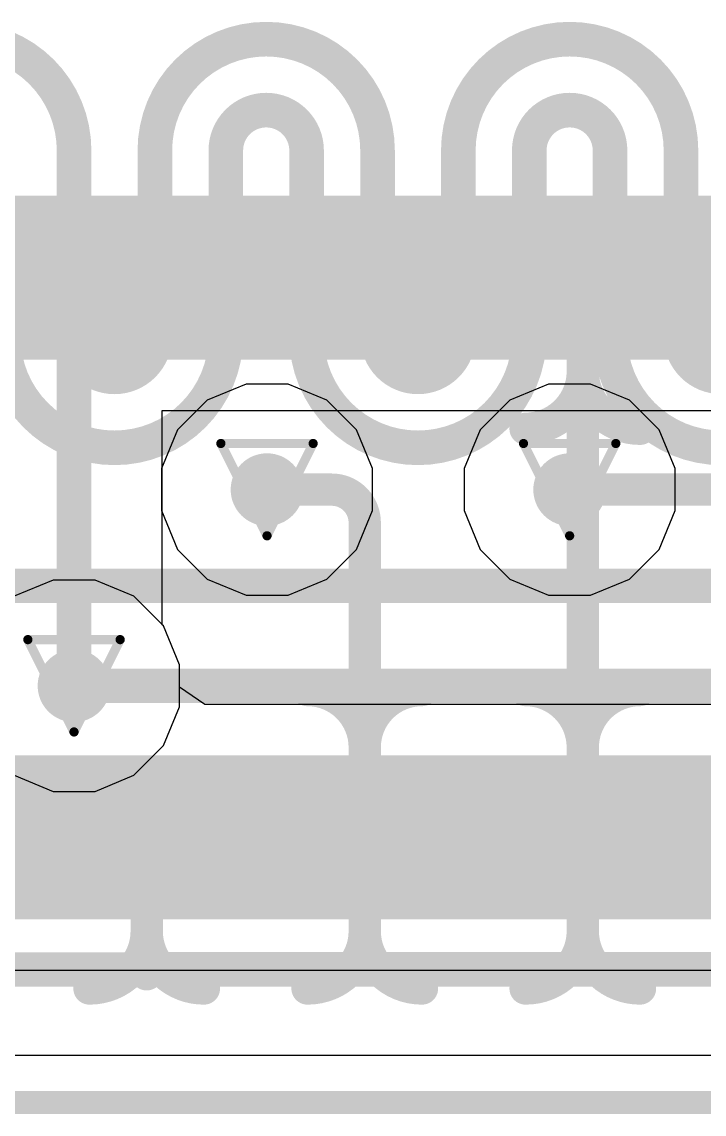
# Model space of a CAD drawing. Header units: inches. Extents: x -5 to 234, y -4 to 104.
# Drawn here: x 61.01 to 64.77, y -3.56 to 2.45 of the extents above; entities that cross this region are included whole.
import ezdxf

# ---------------------------------------------------------------- set-up
doc = ezdxf.new("R2010")
doc.units = ezdxf.units.IN
for name, color, linetype in [('Board Outline', 216, 'Continuous'), ('Bottom Layer', 5, 'Continuous'), ('Drill Drawing', 1, 'Continuous'), ('GND', 16, 'Continuous'), ('POWER', 76, 'Continuous'), ('Top Layer', 1, 'Continuous'), ('Top Solder', 216, 'Continuous'), ('Via Holes', 16, 'Continuous')]:
    doc.layers.add(name, color=color, linetype=linetype)

# ---------------------------------------------------------------- blocks, each defined once
blk = doc.blocks.new('DF40C_100DS_0_4V_51__13')
at = {"layer": 'Top Layer'}
for points in [[(-10.10000012, 0.35000057), (-9.900000519999999, 0.35000057), (-9.900000519999999, -0.35000057), (-10.10000012, -0.35000057)], [(-9.69999838, 0.34999803), (-9.49999878, 0.34999803), (-9.49999878, -0.35000311), (-9.69999838, -0.35000311)], [(-9.30000172, 0.35000057), (-9.100002120000001, 0.35000057), (-9.100002120000001, -0.35000057), (-9.30000172, -0.35000057)], [(-8.90000252, 0.34999803), (-8.70000292, 0.34999803), (-8.70000292, -0.35000311), (-8.90000252, -0.35000311)], [(-8.500000779999999, 0.35000057), (-8.300001179999999, 0.35000057), (-8.300001179999999, -0.35000057), (-8.500000779999999, -0.35000057)], [(-8.100001579999999, 0.35000057), (-7.90000198, 0.35000057), (-7.90000198, -0.35000057), (-8.100001579999999, -0.35000057)], [(-7.69999984, 0.35000057), (-7.50000024, 0.35000057), (-7.50000024, -0.35000057), (-7.69999984, -0.35000057)], [(-7.300000639999999, 0.35000057), (-7.10000104, 0.35000057), (-7.10000104, -0.35000057), (-7.300000639999999, -0.35000057)], [(-6.90000144, 0.35000057), (-6.70000184, 0.35000057), (-6.70000184, -0.35000057), (-6.90000144, -0.35000057)], [(-10.10000012, -2.72999835), (-9.900000519999999, -2.72999835), (-9.900000519999999, -3.42999949), (-10.10000012, -3.42999949)], [(-9.69999838, -2.72999581), (-9.49999878, -2.72999581), (-9.49999878, -3.42999695), (-9.69999838, -3.42999695)], [(-9.30000172, -2.72999835), (-9.100002120000001, -2.72999835), (-9.100002120000001, -3.42999949), (-9.30000172, -3.42999949)], [(-8.90000252, -2.72999581), (-8.70000292, -2.72999581), (-8.70000292, -3.42999695), (-8.90000252, -3.42999695)], [(-8.500000779999999, -2.72999835), (-8.300001179999999, -2.72999835), (-8.300001179999999, -3.42999949), (-8.500000779999999, -3.42999949)], [(-8.09999904, -2.72999835), (-7.89999944, -2.72999835), (-7.89999944, -3.42999949), (-8.09999904, -3.42999949)], [(-7.69999984, -2.72999835), (-7.50000024, -2.72999835), (-7.50000024, -3.42999949), (-7.69999984, -3.42999949)], [(-7.299998099999999, -2.72999835), (-7.099998499999999, -2.72999835), (-7.099998499999999, -3.42999949), (-7.299998099999999, -3.42999949)], [(-6.900003979999999, -2.72999835), (-6.70000438, -2.72999835), (-6.70000438, -3.42999949), (-6.900003979999999, -3.42999949)]]:
    blk.add_hatch(color=1, dxfattribs=at).paths.add_polyline_path(points)
at = {"layer": 'Top Solder'}
for points in [[(-10.60159932, 0.45160057), (-10.19839972, 0.45160057), (-10.19839972, -0.45160057), (-10.60159932, -0.45160057)], [(-10.20160012, 0.45160057), (-9.79840052, 0.45160057), (-9.79840052, -0.45160057), (-10.20160012, -0.45160057)], [(-9.80159838, 0.4515980299999999), (-9.398398779999999, 0.4515980299999999), (-9.398398779999999, -0.45160311), (-9.80159838, -0.45160311)], [(-9.40160172, 0.45160057), (-8.99840212, 0.45160057), (-8.99840212, -0.45160057), (-9.40160172, -0.45160057)], [(-9.001602519999999, 0.4515980299999999), (-8.59840292, 0.4515980299999999), (-8.59840292, -0.45160311), (-9.001602519999999, -0.45160311)], [(-8.60160078, 0.45160057), (-8.19840118, 0.45160057), (-8.19840118, -0.45160057), (-8.60160078, -0.45160057)], [(-8.20160158, 0.45160057), (-7.79840198, 0.45160057), (-7.79840198, -0.45160057), (-8.20160158, -0.45160057)], [(-7.80159984, 0.45160057), (-7.39840024, 0.45160057), (-7.39840024, -0.45160057), (-7.80159984, -0.45160057)], [(-7.401600639999999, 0.45160057), (-6.998401039999999, 0.45160057), (-6.998401039999999, -0.45160057), (-7.401600639999999, -0.45160057)], [(-7.00160144, 0.45160057), (-6.598401839999999, 0.45160057), (-6.598401839999999, -0.45160057), (-7.00160144, -0.45160057)], [(-6.6015997, 0.45160057), (-6.1984001, 0.45160057), (-6.1984001, -0.45160057), (-6.6015997, -0.45160057)], [(-10.60159678, -2.62839581), (-10.19839718, -2.62839581), (-10.19839718, -3.53159695), (-10.60159678, -3.53159695)], [(-10.20160012, -2.62839835), (-9.79840052, -2.62839835), (-9.79840052, -3.53159949), (-10.20160012, -3.53159949)], [(-9.80159838, -2.62839581), (-9.398398779999999, -2.62839581), (-9.398398779999999, -3.53159695), (-9.80159838, -3.53159695)], [(-9.40160172, -2.62839835), (-8.99840212, -2.62839835), (-8.99840212, -3.53159949), (-9.40160172, -3.53159949)], [(-9.001602519999999, -2.62839581), (-8.59840292, -2.62839581), (-8.59840292, -3.53159695), (-9.001602519999999, -3.53159695)], [(-8.60160078, -2.62839835), (-8.19840118, -2.62839835), (-8.19840118, -3.53159949), (-8.60160078, -3.53159949)], [(-8.20159904, -2.62839835), (-7.79839944, -2.62839835), (-7.79839944, -3.53159949), (-8.20159904, -3.53159949)], [(-7.80159984, -2.62839835), (-7.39840024, -2.62839835), (-7.39840024, -3.53159949), (-7.80159984, -3.53159949)], [(-7.401598099999999, -2.62839835), (-6.9983985, -2.62839835), (-6.9983985, -3.53159949), (-7.401598099999999, -3.53159949)], [(-7.00160398, -2.62839835), (-6.59840438, -2.62839835), (-6.59840438, -3.53159949), (-7.00160398, -3.53159949)], [(-6.60160224, -2.62839835), (-6.198402639999999, -2.62839835), (-6.198402639999999, -3.53159949), (-6.60160224, -3.53159949)]]:
    blk.add_hatch(color=216, dxfattribs=at).paths.add_polyline_path(points)

msp = doc.modelspace()

# ---------------------------------------------------------------- hatches: boundary and pattern name
at = {"layer": 'Bottom Layer'}
h = msp.add_hatch(color=5, dxfattribs=at)
edge = h.paths.add_edge_path()
edge.add_arc((62.36206221999999, -0.12695682), 0.1999996, 0, 360)
h = msp.add_hatch(color=5, dxfattribs=at)
edge = h.paths.add_edge_path()
edge.add_arc((64.0275834, -0.12700254), 0.1999996, 0, 360)
h = msp.add_hatch(color=5, dxfattribs=at)
edge = h.paths.add_edge_path()
edge.add_arc((61.29991803999999, -1.20635522), 0.1999996, 0, 360)
at = {"layer": 'GND'}
h = msp.add_hatch(color=16, dxfattribs=at)
edge = h.paths.add_edge_path()
edge.add_arc((62.36206221999999, -0.12695682), 0.1999996, 0, 360)
h = msp.add_hatch(color=16, dxfattribs=at)
edge = h.paths.add_edge_path()
edge.add_arc((64.0275834, -0.12700254), 0.1999996, 0, 360)
h = msp.add_hatch(color=16, dxfattribs=at)
edge = h.paths.add_edge_path()
edge.add_arc((61.29991803999999, -1.20635522), 0.1999996, 0, 360)
at = {"layer": 'POWER'}
h = msp.add_hatch(color=76, dxfattribs=at)
edge = h.paths.add_edge_path()
edge.add_arc((62.36206221999999, -0.12695682), 0.1999996, 0, 360)
h = msp.add_hatch(color=76, dxfattribs=at)
edge = h.paths.add_edge_path()
edge.add_arc((64.0275834, -0.12700254), 0.1999996, 0, 360)
h = msp.add_hatch(color=76, dxfattribs=at)
edge = h.paths.add_edge_path()
edge.add_arc((61.29991803999999, -1.20635522), 0.1999996, 0, 360)
at = {"layer": 'Top Layer'}
h = msp.add_hatch(color=1, dxfattribs=at)
edge = h.paths.add_edge_path()
edge.add_arc((62.36206221999999, -0.12695682), 0.1999996, 0, 360)
h = msp.add_hatch(color=1, dxfattribs=at)
edge = h.paths.add_edge_path()
edge.add_arc((64.0275834, -0.12700254), 0.1999996, 0, 360)
h = msp.add_hatch(color=1, dxfattribs=at)
edge = h.paths.add_edge_path()
edge.add_arc((61.29991803999999, -1.20635522), 0.1999996, 0, 360)
at = {"layer": 'Via Holes'}
h = msp.add_hatch(color=7, dxfattribs=at)
edge = h.paths.add_edge_path()
edge.add_arc((62.36206221999999, -0.12695682), 0.0999998, 0, 360)
h = msp.add_hatch(color=7, dxfattribs=at)
edge = h.paths.add_edge_path()
edge.add_arc((64.0275834, -0.12700254), 0.0999998, 0, 360)
h = msp.add_hatch(color=7, dxfattribs=at)
edge = h.paths.add_edge_path()
edge.add_arc((61.29991803999999, -1.20635522), 0.0999998, 0, 360)

# ---------------------------------------------------------------- linework, layer by layer
at = {"layer": 'Board Outline'}
msp.add_lwpolyline([(-0.4520183999999999, -3.5000438, 0.127, 0.127, 0), (88.4519821, -3.5000438, 0.127, 0.127, 0)], format="xyseb", dxfattribs=at)
at = {"layer": 'Bottom Layer'}
for points in [[(60.07481254, 1.73925992, 0.1905, 0.1905, -0.9999999999999999), (61.3003219, 1.73925992, 0.1905, 0.1905, 0)], [(61.7448219, 1.73925992, 0.1905, 0.1905, -0.9999999999999999), (62.97033125999999, 1.73925992, 0.1905, 0.1905, 0)], [(63.41483126, 1.73925992, 0.1905, 0.1905, -0.9999999999999999), (64.64034061999999, 1.73925992, 0.1905, 0.1905, 0)], [(62.13532658, 1.73925992, 0.1905, 0.1905, -0.9999999999999999), (62.57982658, 1.73925992, 0.1905, 0.1905, 0)], [(63.80533594, 1.73925992, 0.1905, 0.1905, -0.9999999999999999), (64.24983594, 1.73925992, 0.1905, 0.1905, 0)], [(61.3003219, 0.71591678, 0.1905, 0.1905, 0), (61.3003219, 1.73925992, 0.1905, 0.1905, 0)], [(61.7448219, 0.71591678, 0.1905, 0.1905, 0), (61.7448219, 1.73925992, 0.1905, 0.1905, 0)], [(62.13532658, 0.71591678, 0.1905, 0.1905, 0), (62.13532658, 1.73925992, 0.1905, 0.1905, 0)], [(62.57982658, 0.71591678, 0.1905, 0.1905, 0), (62.57982658, 1.73925992, 0.1905, 0.1905, 0)], [(62.97033125999999, 0.71591678, 0.1905, 0.1905, 0), (62.97033125999999, 1.73925992, 0.1905, 0.1905, 0)], [(63.41483126, 0.71591678, 0.1905, 0.1905, 0), (63.41483126, 1.73925992, 0.1905, 0.1905, 0)], [(63.80533594, 0.71591678, 0.1905, 0.1905, 0), (63.80533594, 1.73925992, 0.1905, 0.1905, 0)], [(64.24983594, 0.71591678, 0.1905, 0.1905, 0), (64.24983594, 1.73925992, 0.1905, 0.1905, 0)], [(64.64034061999999, 0.71591678, 0.1905, 0.1905, 0), (64.64034061999999, 1.73925992, 0.1905, 0.1905, 0)], [(62.13532658, 0.71591678, 0.1905, 0.1905, -0.9999999999999999), (60.90981721999999, 0.71591678, 0.1905, 0.1905, 0)], [(61.7448219, 0.71591678, 0.1905, 0.1905, -0.9999999999999999), (61.3003219, 0.71591678, 0.1905, 0.1905, 0)], [(63.80533594, 0.71591678, 0.1905, 0.1905, -0.9999999999999999), (62.57982658, 0.71591678, 0.1905, 0.1905, 0)], [(63.41483126, 0.71591678, 0.1905, 0.1905, -0.9999999999999999), (62.97033125999999, 0.71591678, 0.1905, 0.1905, 0)], [(65.4753453, 0.71591678, 0.1905, 0.1905, -0.9999999999999999), (64.24983594, 0.71591678, 0.1905, 0.1905, 0)], [(65.08484062, 0.71591678, 0.1905, 0.1905, -0.9999999999999999), (64.64034061999999, 0.71591678, 0.1905, 0.1905, 0)], [(60.1213174, -0.6559346799999999, 0.18999962, 0.18999962, 0), (77.78324549999999, -0.6559346799999999, 0.18999962, 0.18999962, 0)], [(61.29991803999999, -1.20635522, 0.18999962, 0.18999962, 0), (61.29992058, -1.20635268, 0.18999962, 0.18999962, 0)], [(61.29992058, -1.20635268, 0.18999962, 0.18999962, 0), (77.73409142, -1.20635268, 0.18999962, 0.18999962, 0)], [(60.82910871999999, -2.37709964, 0.1905, 0.1905, 0), (80.04775202, -2.37243874, 0.1905, 0.1905, 0)], [(56.84258887999999, -2.7685619, 0.1905, 0.1905, 0), (80.04784854, -2.76293834, 0.1905, 0.1905, 0)]]:
    msp.add_lwpolyline(points, format="xyseb", dxfattribs=at)
for points in [[(61.2526969, 1.73925992, 0.09524999999999999, 0.09524999999999999, 1), (61.3479469, 1.73925992, 0.09524999999999999, 0.09524999999999999, 1)], [(61.2526969, 1.73925992, 0.09524999999999999, 0.09524999999999999, 1), (61.3479469, 1.73925992, 0.09524999999999999, 0.09524999999999999, 1)], [(61.69719689999999, 1.73925992, 0.09524999999999999, 0.09524999999999999, 1), (61.7924469, 1.73925992, 0.09524999999999999, 0.09524999999999999, 1)], [(61.69719689999999, 1.73925992, 0.09524999999999999, 0.09524999999999999, 1), (61.7924469, 1.73925992, 0.09524999999999999, 0.09524999999999999, 1)], [(62.08770158, 1.73925992, 0.09524999999999999, 0.09524999999999999, 1), (62.18295157999999, 1.73925992, 0.09524999999999999, 0.09524999999999999, 1)], [(62.08770158, 1.73925992, 0.09524999999999999, 0.09524999999999999, 1), (62.18295157999999, 1.73925992, 0.09524999999999999, 0.09524999999999999, 1)], [(62.53220158, 1.73925992, 0.09524999999999999, 0.09524999999999999, 1), (62.62745157999999, 1.73925992, 0.09524999999999999, 0.09524999999999999, 1)], [(62.53220158, 1.73925992, 0.09524999999999999, 0.09524999999999999, 1), (62.62745157999999, 1.73925992, 0.09524999999999999, 0.09524999999999999, 1)], [(62.92270625999999, 1.73925992, 0.09524999999999999, 0.09524999999999999, 1), (63.01795626, 1.73925992, 0.09524999999999999, 0.09524999999999999, 1)], [(62.92270625999999, 1.73925992, 0.09524999999999999, 0.09524999999999999, 1), (63.01795626, 1.73925992, 0.09524999999999999, 0.09524999999999999, 1)], [(63.36720626, 1.73925992, 0.09524999999999999, 0.09524999999999999, 1), (63.46245626, 1.73925992, 0.09524999999999999, 0.09524999999999999, 1)], [(63.36720626, 1.73925992, 0.09524999999999999, 0.09524999999999999, 1), (63.46245626, 1.73925992, 0.09524999999999999, 0.09524999999999999, 1)], [(63.75771094, 1.73925992, 0.09524999999999999, 0.09524999999999999, 1), (63.85296094, 1.73925992, 0.09524999999999999, 0.09524999999999999, 1)], [(63.75771094, 1.73925992, 0.09524999999999999, 0.09524999999999999, 1), (63.85296094, 1.73925992, 0.09524999999999999, 0.09524999999999999, 1)], [(64.20221094, 1.73925992, 0.09524999999999999, 0.09524999999999999, 1), (64.29746094, 1.73925992, 0.09524999999999999, 0.09524999999999999, 1)], [(64.20221094, 1.73925992, 0.09524999999999999, 0.09524999999999999, 1), (64.29746094, 1.73925992, 0.09524999999999999, 0.09524999999999999, 1)], [(64.59271561999999, 1.73925992, 0.09524999999999999, 0.09524999999999999, 1), (64.68796562, 1.73925992, 0.09524999999999999, 0.09524999999999999, 1)], [(64.59271561999999, 1.73925992, 0.09524999999999999, 0.09524999999999999, 1), (64.68796562, 1.73925992, 0.09524999999999999, 0.09524999999999999, 1)], [(61.2526969, 0.71591678, 0.09524999999999999, 0.09524999999999999, 1), (61.3479469, 0.71591678, 0.09524999999999999, 0.09524999999999999, 1)], [(61.2526969, 0.71591678, 0.09524999999999999, 0.09524999999999999, 1), (61.3479469, 0.71591678, 0.09524999999999999, 0.09524999999999999, 1)], [(61.69719689999999, 0.71591678, 0.09524999999999999, 0.09524999999999999, 1), (61.7924469, 0.71591678, 0.09524999999999999, 0.09524999999999999, 1)], [(61.69719689999999, 0.71591678, 0.09524999999999999, 0.09524999999999999, 1), (61.7924469, 0.71591678, 0.09524999999999999, 0.09524999999999999, 1)], [(62.08770158, 0.71591678, 0.09524999999999999, 0.09524999999999999, 1), (62.18295157999999, 0.71591678, 0.09524999999999999, 0.09524999999999999, 1)], [(62.08770158, 0.71591678, 0.09524999999999999, 0.09524999999999999, 1), (62.18295157999999, 0.71591678, 0.09524999999999999, 0.09524999999999999, 1)], [(62.53220158, 0.71591678, 0.09524999999999999, 0.09524999999999999, 1), (62.62745157999999, 0.71591678, 0.09524999999999999, 0.09524999999999999, 1)], [(62.53220158, 0.71591678, 0.09524999999999999, 0.09524999999999999, 1), (62.62745157999999, 0.71591678, 0.09524999999999999, 0.09524999999999999, 1)], [(62.92270625999999, 0.71591678, 0.09524999999999999, 0.09524999999999999, 1), (63.01795626, 0.71591678, 0.09524999999999999, 0.09524999999999999, 1)], [(62.92270625999999, 0.71591678, 0.09524999999999999, 0.09524999999999999, 1), (63.01795626, 0.71591678, 0.09524999999999999, 0.09524999999999999, 1)], [(63.36720626, 0.71591678, 0.09524999999999999, 0.09524999999999999, 1), (63.46245626, 0.71591678, 0.09524999999999999, 0.09524999999999999, 1)], [(63.36720626, 0.71591678, 0.09524999999999999, 0.09524999999999999, 1), (63.46245626, 0.71591678, 0.09524999999999999, 0.09524999999999999, 1)], [(63.75771094, 0.71591678, 0.09524999999999999, 0.09524999999999999, 1), (63.85296094, 0.71591678, 0.09524999999999999, 0.09524999999999999, 1)], [(63.75771094, 0.71591678, 0.09524999999999999, 0.09524999999999999, 1), (63.85296094, 0.71591678, 0.09524999999999999, 0.09524999999999999, 1)], [(64.20221094, 0.71591678, 0.09524999999999999, 0.09524999999999999, 1), (64.29746094, 0.71591678, 0.09524999999999999, 0.09524999999999999, 1)], [(64.20221094, 0.71591678, 0.09524999999999999, 0.09524999999999999, 1), (64.29746094, 0.71591678, 0.09524999999999999, 0.09524999999999999, 1)], [(64.59271561999999, 0.71591678, 0.09524999999999999, 0.09524999999999999, 1), (64.68796562, 0.71591678, 0.09524999999999999, 0.09524999999999999, 1)], [(64.59271561999999, 0.71591678, 0.09524999999999999, 0.09524999999999999, 1), (64.68796562, 0.71591678, 0.09524999999999999, 0.09524999999999999, 1)], [(61.2524175, -1.20635522, 0.09499853999999999, 0.09499853999999999, 1), (61.34741858, -1.20635522, 0.09499853999999999, 0.09499853999999999, 1)], [(61.25242004, -1.20635268, 0.09499853999999999, 0.09499853999999999, 1), (61.34742112, -1.20635268, 0.09499853999999999, 0.09499853999999999, 1)], [(61.25242004, -1.20635268, 0.09499853999999999, 0.09499853999999999, 1), (61.34742112, -1.20635268, 0.09499853999999999, 0.09499853999999999, 1)]]:
    msp.add_lwpolyline(points, format="xyseb", close=True, dxfattribs=at)
at = {"layer": 'Drill Drawing'}
for points in [[(62.10806222, 0.12704318, 0.0508, 0.0508, 0), (62.61606222, 0.12704318, 0.0508, 0.0508, 0)], [(62.10806222, 0.12704318, 0.0508, 0.0508, 0), (62.36206221999999, -0.38095682, 0.0508, 0.0508, 0)], [(62.36206221999999, -0.38095682, 0.0508, 0.0508, 0), (62.61606222, 0.12704318, 0.0508, 0.0508, 0)], [(63.7735834, 0.12699746, 0.0508, 0.0508, 0), (64.2815834, 0.12699746, 0.0508, 0.0508, 0)], [(63.7735834, 0.12699746, 0.0508, 0.0508, 0), (64.0275834, -0.38100254, 0.0508, 0.0508, 0)], [(64.0275834, -0.38100254, 0.0508, 0.0508, 0), (64.2815834, 0.12699746, 0.0508, 0.0508, 0)], [(61.04591804, -0.95235522, 0.0508, 0.0508, 0), (61.55391804, -0.95235522, 0.0508, 0.0508, 0)], [(61.04591804, -0.95235522, 0.0508, 0.0508, 0), (61.29991803999999, -1.46035522, 0.0508, 0.0508, 0)], [(61.29991803999999, -1.46035522, 0.0508, 0.0508, 0), (61.55391804, -0.95235522, 0.0508, 0.0508, 0)]]:
    msp.add_lwpolyline(points, format="xyseb", dxfattribs=at)
for points in [[(62.09536221999999, 0.12704318, 0.0254, 0.0254, 1), (62.12076221999999, 0.12704318, 0.0254, 0.0254, 1)], [(62.09536221999999, 0.12704318, 0.0254, 0.0254, 1), (62.12076221999999, 0.12704318, 0.0254, 0.0254, 1)], [(62.60336221999999, 0.12704318, 0.0254, 0.0254, 1), (62.62876221999999, 0.12704318, 0.0254, 0.0254, 1)], [(62.60336221999999, 0.12704318, 0.0254, 0.0254, 1), (62.62876221999999, 0.12704318, 0.0254, 0.0254, 1)], [(63.7608834, 0.12699746, 0.0254, 0.0254, 1), (63.78628339999999, 0.12699746, 0.0254, 0.0254, 1)], [(63.7608834, 0.12699746, 0.0254, 0.0254, 1), (63.78628339999999, 0.12699746, 0.0254, 0.0254, 1)], [(64.26888339999999, 0.12699746, 0.0254, 0.0254, 1), (64.2942834, 0.12699746, 0.0254, 0.0254, 1)], [(64.26888339999999, 0.12699746, 0.0254, 0.0254, 1), (64.2942834, 0.12699746, 0.0254, 0.0254, 1)], [(62.34936222, -0.38095682, 0.0254, 0.0254, 1), (62.37476221999999, -0.38095682, 0.0254, 0.0254, 1)], [(62.34936222, -0.38095682, 0.0254, 0.0254, 1), (62.37476221999999, -0.38095682, 0.0254, 0.0254, 1)], [(64.0148834, -0.38100254, 0.0254, 0.0254, 1), (64.04028339999999, -0.38100254, 0.0254, 0.0254, 1)], [(64.0148834, -0.38100254, 0.0254, 0.0254, 1), (64.04028339999999, -0.38100254, 0.0254, 0.0254, 1)], [(61.03321803999999, -0.95235522, 0.0254, 0.0254, 1), (61.05861804, -0.95235522, 0.0254, 0.0254, 1)], [(61.03321803999999, -0.95235522, 0.0254, 0.0254, 1), (61.05861804, -0.95235522, 0.0254, 0.0254, 1)], [(61.54121804, -0.95235522, 0.0254, 0.0254, 1), (61.56661804, -0.95235522, 0.0254, 0.0254, 1)], [(61.54121804, -0.95235522, 0.0254, 0.0254, 1), (61.56661804, -0.95235522, 0.0254, 0.0254, 1)], [(61.28721804, -1.46035522, 0.0254, 0.0254, 1), (61.31261804, -1.46035522, 0.0254, 0.0254, 1)], [(61.28721804, -1.46035522, 0.0254, 0.0254, 1), (61.31261804, -1.46035522, 0.0254, 0.0254, 1)]]:
    msp.add_lwpolyline(points, format="xyseb", close=True, dxfattribs=at)
at = {"layer": 'GND'}
for p, q in [((61.18435058, -0.62535562), (60.97080769999999, -0.71380858)), ((61.4154855, -0.62535562), (61.18435058, -0.62535562)), ((61.62902838, -0.71380858), (61.4154855, -0.62535562)), ((61.79246467999999, -0.8772448799999999), (61.62902838, -0.71380858)), ((61.88091764, -1.09078776), (61.79246467999999, -0.8772448799999999)), ((61.88091764, -1.32192268), (61.88091764, -1.09078776)), ((61.79246467999999, -1.53546556), (61.88091764, -1.32192268)), ((61.62902838, -1.69890186), (61.79246467999999, -1.53546556)), ((60.97080769999999, -1.69890186), (61.18435058, -1.78735482)), ((61.4154855, -1.78735482), (61.62902838, -1.69890186)), ((61.18435058, -1.78735482), (61.4154855, -1.78735482)), ((86.25539772, -3.24108064), (41.75993172, -3.24108064))]:
    msp.add_line(p, q, dxfattribs=at)
at = {"layer": 'POWER'}
for p, q in [((62.24649476, 0.45404278), (62.03295187999999, 0.36558982)), ((62.47762968, 0.45404278), (62.24649476, 0.45404278)), ((62.69117255999999, 0.36558982), (62.47762968, 0.45404278)), ((63.91201594, 0.45399706), (63.69847306, 0.3655441)), ((64.14315086, 0.45399706), (63.91201594, 0.45399706)), ((64.35669374, 0.3655441), (64.14315086, 0.45399706)), ((62.03295187999999, 0.36558982), (61.86951557999999, 0.20215352)), ((62.85460885999999, 0.20215352), (62.69117255999999, 0.36558982)), ((63.69847306, 0.3655441), (63.53503675999999, 0.2021078)), ((64.52013004, 0.2021078), (64.35669374, 0.3655441)), ((61.86951557999999, 0.20215352), (61.78106262, -0.01138936)), ((62.94306182, -0.01138936), (62.85460885999999, 0.20215352)), ((63.53503675999999, 0.2021078), (63.4465838, -0.01143508)), ((64.608583, -0.01143508), (64.52013004, 0.2021078)), ((61.78106262, -0.01138936), (61.78106262, -0.24252428)), ((62.94306182, -0.24252428), (62.94306182, -0.01138936)), ((63.4465838, -0.01143508), (63.4465838, -0.24257)), ((64.608583, -0.24257), (64.608583, -0.01143508)), ((61.78106262, -0.24252428), (61.86951557999999, -0.45606716)), ((62.85460885999999, -0.45606716), (62.94306182, -0.24252428)), ((63.4465838, -0.24257), (63.53503675999999, -0.4561128799999999)), ((64.52013004, -0.4561128799999999), (64.608583, -0.24257)), ((61.86951557999999, -0.45606716), (62.03295187999999, -0.6195034599999999)), ((62.69117255999999, -0.6195034599999999), (62.85460885999999, -0.45606716)), ((63.53503675999999, -0.4561128799999999), (63.69847306, -0.6195491799999999)), ((64.35669374, -0.6195491799999999), (64.52013004, -0.4561128799999999)), ((61.18435058, -0.62535562), (60.97080769999999, -0.71380858)), ((61.4154855, -0.62535562), (61.18435058, -0.62535562)), ((61.62902838, -0.71380858), (61.4154855, -0.62535562)), ((62.03295187999999, -0.6195034599999999), (62.24649476, -0.7079564199999999)), ((62.47762968, -0.7079564199999999), (62.69117255999999, -0.6195034599999999)), ((63.69847306, -0.6195491799999999), (63.91201594, -0.70800214)), ((64.14315086, -0.70800214), (64.35669374, -0.6195491799999999)), ((61.79246467999999, -0.8772448799999999), (61.62902838, -0.71380858)), ((62.24649476, -0.7079564199999999), (62.47762968, -0.7079564199999999)), ((63.91201594, -0.70800214), (64.14315086, -0.70800214)), ((61.88091764, -1.09078776), (61.79246467999999, -0.8772448799999999)), ((61.88091764, -1.32192268), (61.88091764, -1.09078776)), ((61.79246467999999, -1.53546556), (61.88091764, -1.32192268)), ((61.62902838, -1.69890186), (61.79246467999999, -1.53546556)), ((60.97080769999999, -1.69890186), (61.18435058, -1.78735482)), ((61.4154855, -1.78735482), (61.62902838, -1.69890186)), ((61.18435058, -1.78735482), (61.4154855, -1.78735482)), ((86.25539772, -3.24108064), (56.30680128, -3.24108064))]:
    msp.add_line(p, q, dxfattribs=at)
at = {"layer": 'Top Layer'}
for p, q in [((61.78524091999999, -0.87002112), (61.78524091999999, 0.30888686)), ((61.78524091999999, 0.30888686), (62.98098402, 0.30888686)), ((62.98098402, 0.30888686), (62.98098402, 0.3088894)), ((62.98098402, 0.3088894), (66.81899005999999, 0.3088894)), ((61.79246467999999, -0.8772448799999999), (61.78524091999999, -0.87002112)), ((61.88091764, -1.09078776), (61.79246467999999, -0.8772448799999999)), ((61.88091764, -1.21318274), (61.88091764, -1.09078776)), ((62.01898696, -1.30910838), (61.88091764, -1.21318274)), ((62.98098402, -1.30910838), (62.01898696, -1.30910838)), ((62.98098402, -1.30911092), (62.98098402, -1.30910838)), ((66.81899005999999, -1.30911092), (62.98098402, -1.30911092)), ((60.81898682, -2.77110952), (62.58098481999999, -2.77110952)), ((62.58098481999999, -2.77110952), (62.58098481999999, -2.77110698)), ((62.58098481999999, -2.77110698), (62.8189879, -2.77110698)), ((62.8189879, -2.77110698), (62.8189879, -2.77110952)), ((62.8189879, -2.77110952), (67.38098538, -2.77110952)), ((86.25539772, -3.24108064), (41.75993172, -3.24108064))]:
    msp.add_line(p, q, dxfattribs=at)
for points in [[(61.29991803999999, -1.20635522, 0.18999962, 0.18999962, 0), (61.29991803999999, 1.07982258, 0.18999962, 0.18999962, 0)], [(64.09991751999999, 0.5227497799999999, 0.1778, 0.1778, 0), (64.09991751999999, 1.02902258, 0.1778, 0.1778, 0)], [(64.09991751999999, 0.5227497799999999, 0.1778, 0.1778, -0.4142135623730951), (63.78507689999999, 0.20790916, 0.1778, 0.1778, 0)], [(64.09991751999999, -0.00317246, 0.1778, 0.1778, 0), (64.09991751999999, 0.5227497799999999, 0.1778, 0.1778, 0)], [(64.41475814, 0.20790916, 0.1778, 0.1778, -0.4142135623730951), (64.09991751999999, 0.5227497799999999, 0.1778, 0.1778, 0)], [(64.09991751999999, 0.04762754, 0.1778, 0.1778, -0.1989100360003931), (64.02758594, -0.127, 0.1778, 0.1778, 0)], [(62.36206221999999, -0.12695682, 0.1778, 0.1778, 0), (62.71853598, -0.12695682, 0.1778, 0.1778, 0)], [(62.71853598, -0.12695682, 0.1778, 0.1778, -0.4142135623730951), (62.89991738, -0.30833822, 0.1778, 0.1778, 0)], [(64.0275834, -0.12700254, 0.1778, 0.1778, 0), (64.99991826, -0.12700254, 0.1778, 0.1778, 0)], [(64.02758594, -0.12700254, 0.1778, 0.1778, -0.4142027573354184), (64.09992006, -0.1993392, 0.1778, 0.1778, 0)], [(64.09992006, -2.00017634, 0.1778, 0.1778, 0), (64.09992006, -0.1993392, 0.1778, 0.1778, 0)], [(62.89991738, -2.00017634, 0.1778, 0.1778, 0), (62.89991738, -0.30833822, 0.1778, 0.1778, 0)], [(62.58507675999999, -1.22986038, 0.1778, 0.1778, -0.4142135623730951), (62.89991738, -1.544701, 0.1778, 0.1778, 0)], [(62.89991738, -1.544701, 0.1778, 0.1778, -0.4142135623730951), (63.214758, -1.22986038, 0.1778, 0.1778, 0)], [(63.78507944, -1.22986038, 0.1778, 0.1778, -0.4142135623730951), (64.09992006, -1.544701, 0.1778, 0.1778, 0)], [(64.09992006, -1.544701, 0.1778, 0.1778, -0.4142135623730951), (64.41476068, -1.22986038, 0.1778, 0.1778, 0)], [(61.69991977999999, -2.5572466, 0.1778, 0.1778, 0), (61.69991977999999, -2.0509738, 0.1778, 0.1778, 0)], [(62.89991738, -2.55724914, 0.1778, 0.1778, 0), (62.89991738, -2.05097634, 0.1778, 0.1778, 0)], [(64.09992006, -2.55724914, 0.1778, 0.1778, 0), (64.09992006, -2.05097634, 0.1778, 0.1778, 0)], [(61.69991977999999, -2.794, 0.1778, 0.1778, 0), (61.69991977999999, -2.5064466, 0.1778, 0.1778, 0)], [(61.69991977999999, -2.5572466, 0.1778, 0.1778, -0.4142135623730951), (61.38507916, -2.87208722, 0.1778, 0.1778, 0)], [(62.0147604, -2.87208722, 0.1778, 0.1778, -0.4142135623730951), (61.69991977999999, -2.5572466, 0.1778, 0.1778, 0)], [(62.89991738, -2.55724914, 0.1778, 0.1778, -0.4142135623730951), (62.58507675999999, -2.87208976, 0.1778, 0.1778, 0)], [(63.214758, -2.87208976, 0.1778, 0.1778, -0.4142135623730951), (62.89991738, -2.55724914, 0.1778, 0.1778, 0)], [(64.09992006, -2.55724914, 0.1778, 0.1778, -0.4142135623730951), (63.78507944, -2.87208976, 0.1778, 0.1778, 0)], [(64.41476068, -2.87208976, 0.1778, 0.1778, -0.4142135623730951), (64.09992006, -2.55724914, 0.1778, 0.1778, 0)]]:
    msp.add_lwpolyline(points, format="xyseb", dxfattribs=at)
for points in [[(61.2524175, 1.07982258, 0.09499853999999999, 0.09499853999999999, 1), (61.34741858, 1.07982258, 0.09499853999999999, 0.09499853999999999, 1)], [(64.05546752, 1.02902258, 0.08889999999999999, 0.08889999999999999, 1), (64.14436751999999, 1.02902258, 0.08889999999999999, 0.08889999999999999, 1)], [(64.05546752, 0.5227497799999999, 0.08889999999999999, 0.08889999999999999, 1), (64.14436751999999, 0.5227497799999999, 0.08889999999999999, 0.08889999999999999, 1)], [(64.05546752, 0.5227497799999999, 0.08889999999999999, 0.08889999999999999, 1), (64.14436751999999, 0.5227497799999999, 0.08889999999999999, 0.08889999999999999, 1)], [(64.05546752, 0.5227497799999999, 0.08889999999999999, 0.08889999999999999, 1), (64.14436751999999, 0.5227497799999999, 0.08889999999999999, 0.08889999999999999, 1)], [(64.05546752, 0.5227497799999999, 0.08889999999999999, 0.08889999999999999, 1), (64.14436751999999, 0.5227497799999999, 0.08889999999999999, 0.08889999999999999, 1)], [(63.7406269, 0.20790916, 0.08889999999999999, 0.08889999999999999, 1), (63.8295269, 0.20790916, 0.08889999999999999, 0.08889999999999999, 1)], [(64.37030814, 0.20790916, 0.08889999999999999, 0.08889999999999999, 1), (64.45920814, 0.20790916, 0.08889999999999999, 0.08889999999999999, 1)], [(64.05546752, 0.04762754, 0.08889999999999999, 0.08889999999999999, 1), (64.14436751999999, 0.04762754, 0.08889999999999999, 0.08889999999999999, 1)], [(64.05546752, -0.00317246, 0.08889999999999999, 0.08889999999999999, 1), (64.14436751999999, -0.00317246, 0.08889999999999999, 0.08889999999999999, 1)], [(62.31761221999999, -0.12695682, 0.08889999999999999, 0.08889999999999999, 1), (62.40651221999999, -0.12695682, 0.08889999999999999, 0.08889999999999999, 1)], [(62.67408597999999, -0.12695682, 0.08889999999999999, 0.08889999999999999, 1), (62.76298598, -0.12695682, 0.08889999999999999, 0.08889999999999999, 1)], [(62.67408597999999, -0.12695682, 0.08889999999999999, 0.08889999999999999, 1), (62.76298598, -0.12695682, 0.08889999999999999, 0.08889999999999999, 1)], [(63.98313339999999, -0.12700254, 0.08889999999999999, 0.08889999999999999, 1), (64.0720334, -0.12700254, 0.08889999999999999, 0.08889999999999999, 1)], [(63.98313593999999, -0.127, 0.08889999999999999, 0.08889999999999999, 1), (64.07203593999999, -0.127, 0.08889999999999999, 0.08889999999999999, 1)], [(63.98313593999999, -0.12700254, 0.08889999999999999, 0.08889999999999999, 1), (64.07203593999999, -0.12700254, 0.08889999999999999, 0.08889999999999999, 1)], [(64.05547005999999, -0.1993392, 0.08889999999999999, 0.08889999999999999, 1), (64.14437006, -0.1993392, 0.08889999999999999, 0.08889999999999999, 1)], [(64.05547005999999, -0.1993392, 0.08889999999999999, 0.08889999999999999, 1), (64.14437006, -0.1993392, 0.08889999999999999, 0.08889999999999999, 1)], [(62.85546738, -0.30833822, 0.08889999999999999, 0.08889999999999999, 1), (62.94436738, -0.30833822, 0.08889999999999999, 0.08889999999999999, 1)], [(62.85546738, -0.30833822, 0.08889999999999999, 0.08889999999999999, 1), (62.94436738, -0.30833822, 0.08889999999999999, 0.08889999999999999, 1)], [(61.2524175, -1.20635522, 0.09499853999999999, 0.09499853999999999, 1), (61.34741858, -1.20635522, 0.09499853999999999, 0.09499853999999999, 1)], [(62.54062675999999, -1.22986038, 0.08889999999999999, 0.08889999999999999, 1), (62.62952675999999, -1.22986038, 0.08889999999999999, 0.08889999999999999, 1)], [(63.17030799999999, -1.22986038, 0.08889999999999999, 0.08889999999999999, 1), (63.259208, -1.22986038, 0.08889999999999999, 0.08889999999999999, 1)], [(63.74062944, -1.22986038, 0.08889999999999999, 0.08889999999999999, 1), (63.82952943999999, -1.22986038, 0.08889999999999999, 0.08889999999999999, 1)], [(64.37031067999999, -1.22986038, 0.08889999999999999, 0.08889999999999999, 1), (64.45921068, -1.22986038, 0.08889999999999999, 0.08889999999999999, 1)], [(62.85546738, -1.544701, 0.08889999999999999, 0.08889999999999999, 1), (62.94436738, -1.544701, 0.08889999999999999, 0.08889999999999999, 1)], [(62.85546738, -1.544701, 0.08889999999999999, 0.08889999999999999, 1), (62.94436738, -1.544701, 0.08889999999999999, 0.08889999999999999, 1)], [(64.05547005999999, -1.544701, 0.08889999999999999, 0.08889999999999999, 1), (64.14437006, -1.544701, 0.08889999999999999, 0.08889999999999999, 1)], [(64.05547005999999, -1.544701, 0.08889999999999999, 0.08889999999999999, 1), (64.14437006, -1.544701, 0.08889999999999999, 0.08889999999999999, 1)], [(62.85546738, -2.00017634, 0.08889999999999999, 0.08889999999999999, 1), (62.94436738, -2.00017634, 0.08889999999999999, 0.08889999999999999, 1)], [(64.05547005999999, -2.00017634, 0.08889999999999999, 0.08889999999999999, 1), (64.14437006, -2.00017634, 0.08889999999999999, 0.08889999999999999, 1)], [(61.65546978, -2.0509738, 0.08889999999999999, 0.08889999999999999, 1), (61.74436977999999, -2.0509738, 0.08889999999999999, 0.08889999999999999, 1)], [(62.85546738, -2.05097634, 0.08889999999999999, 0.08889999999999999, 1), (62.94436738, -2.05097634, 0.08889999999999999, 0.08889999999999999, 1)], [(64.05547005999999, -2.05097634, 0.08889999999999999, 0.08889999999999999, 1), (64.14437006, -2.05097634, 0.08889999999999999, 0.08889999999999999, 1)], [(61.65546978, -2.5064466, 0.08889999999999999, 0.08889999999999999, 1), (61.74436977999999, -2.5064466, 0.08889999999999999, 0.08889999999999999, 1)], [(61.65546978, -2.5572466, 0.08889999999999999, 0.08889999999999999, 1), (61.74436977999999, -2.5572466, 0.08889999999999999, 0.08889999999999999, 1)], [(61.65546978, -2.5572466, 0.08889999999999999, 0.08889999999999999, 1), (61.74436977999999, -2.5572466, 0.08889999999999999, 0.08889999999999999, 1)], [(61.65546978, -2.5572466, 0.08889999999999999, 0.08889999999999999, 1), (61.74436977999999, -2.5572466, 0.08889999999999999, 0.08889999999999999, 1)], [(62.85546738, -2.55724914, 0.08889999999999999, 0.08889999999999999, 1), (62.94436738, -2.55724914, 0.08889999999999999, 0.08889999999999999, 1)], [(62.85546738, -2.55724914, 0.08889999999999999, 0.08889999999999999, 1), (62.94436738, -2.55724914, 0.08889999999999999, 0.08889999999999999, 1)], [(62.85546738, -2.55724914, 0.08889999999999999, 0.08889999999999999, 1), (62.94436738, -2.55724914, 0.08889999999999999, 0.08889999999999999, 1)], [(64.05547005999999, -2.55724914, 0.08889999999999999, 0.08889999999999999, 1), (64.14437006, -2.55724914, 0.08889999999999999, 0.08889999999999999, 1)], [(64.05547005999999, -2.55724914, 0.08889999999999999, 0.08889999999999999, 1), (64.14437006, -2.55724914, 0.08889999999999999, 0.08889999999999999, 1)], [(64.05547005999999, -2.55724914, 0.08889999999999999, 0.08889999999999999, 1), (64.14437006, -2.55724914, 0.08889999999999999, 0.08889999999999999, 1)], [(61.65546978, -2.794, 0.08889999999999999, 0.08889999999999999, 1), (61.74436977999999, -2.794, 0.08889999999999999, 0.08889999999999999, 1)], [(61.34062915999999, -2.87208722, 0.08889999999999999, 0.08889999999999999, 1), (61.42952915999999, -2.87208722, 0.08889999999999999, 0.08889999999999999, 1)], [(61.9703104, -2.87208722, 0.08889999999999999, 0.08889999999999999, 1), (62.0592104, -2.87208722, 0.08889999999999999, 0.08889999999999999, 1)], [(62.54062675999999, -2.87208976, 0.08889999999999999, 0.08889999999999999, 1), (62.62952675999999, -2.87208976, 0.08889999999999999, 0.08889999999999999, 1)], [(63.17030799999999, -2.87208976, 0.08889999999999999, 0.08889999999999999, 1), (63.259208, -2.87208976, 0.08889999999999999, 0.08889999999999999, 1)], [(63.74062944, -2.87208976, 0.08889999999999999, 0.08889999999999999, 1), (63.82952943999999, -2.87208976, 0.08889999999999999, 0.08889999999999999, 1)], [(64.37031067999999, -2.87208976, 0.08889999999999999, 0.08889999999999999, 1), (64.45921068, -2.87208976, 0.08889999999999999, 0.08889999999999999, 1)]]:
    msp.add_lwpolyline(points, format="xyseb", close=True, dxfattribs=at)

# ---------------------------------------------------------------- block references
msp.add_blockref('DF40C_100DS_0_4V_51__13', (71.29998694, 1.0398887))

doc.saveas('drawing.dxf')
